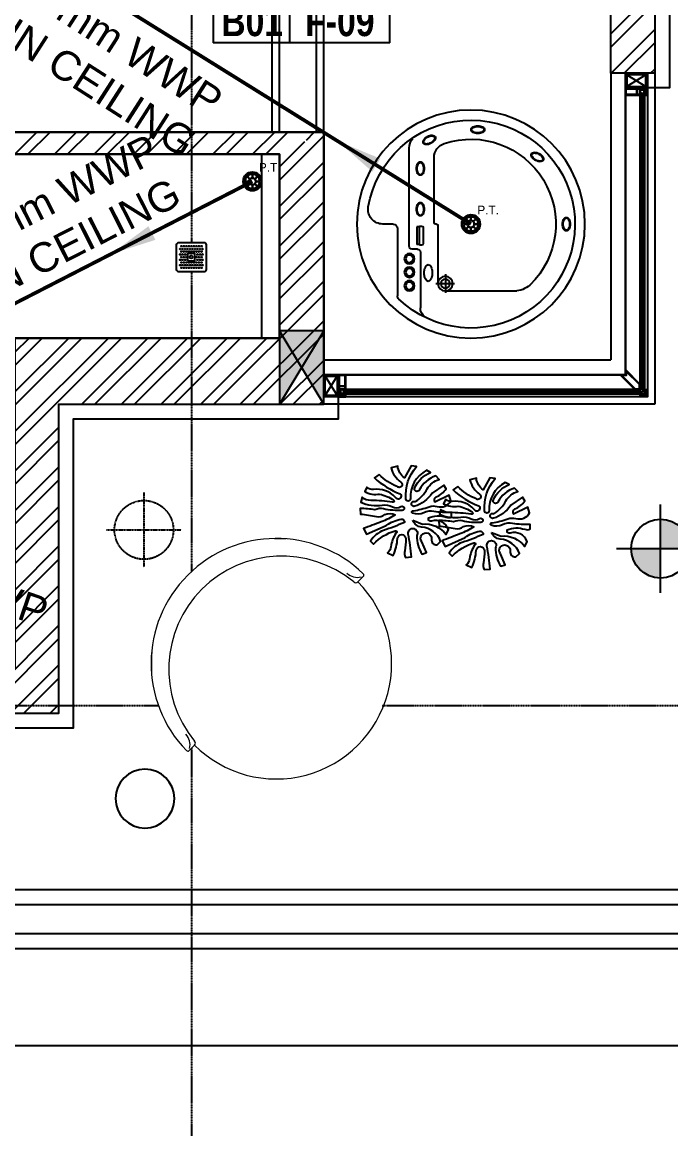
# Model space of a CAD drawing. Header units: millimetres. Extents: x -8500 to 104886, y -7800 to 56500.
# Drawn here: x 60000 to 64409, y 1724 to 9248 of the extents above; entities that cross this region are included whole.
import ezdxf
from ezdxf.enums import TextEntityAlignment as Align

# ---------------------------------------------------------------- set-up
doc = ezdxf.new("R2010")
doc.units = ezdxf.units.MM
doc.header["$LTSCALE"] = 10
doc.set_wipeout_variables(frame=1)
for name, pattern in [('1803 B01 Axis$0$CENTER2', [1.125, 0.75, -0.125, 0.125, -0.125]), ('1803 B01 b03$0$DASHDOT', [25.4, 12.7, -6.35, 0, -6.35]), ('1803 B01 b03$0$HIDDEN', [0.375, 0.25, -0.125]), ('CENTER', [2, 1.25, -0.25, 0.25, -0.25]), ('Ground Floor Plan$0$HIDDEN', [0.375, 0.25, -0.125]), ('HIDDEN', [0.375, 0.25, -0.125])]:
    doc.linetypes.add(name, pattern=pattern)
for name, color, linetype in [('1803 B01 Axis$0$AXIS-MEP', 8, '1803 B01 Axis$0$CENTER2'), ('1803 B01 b03$0$COLS-AR', 4, 'Continuous'), ('1803 B01 b03$0$COLS-HATCH-AR', 251, 'Continuous'), ('1803 B01 b03$0$DIM-IN-AR', 251, 'Continuous'), ('1803 B01 b03$0$ELEV1-AR', 6, 'Continuous'), ('1803 B01 b03$0$ELEV3-AR', 11, 'Continuous'), ('1803 B01 b03$0$FIX-AR', 45, 'Continuous'), ('1803 B01 b03$0$HATCH-AR', 251, 'Continuous'), ('1803 B01 b03$0$HIDDEN-AR', 43, '1803 B01 b03$0$HIDDEN'), ('1803 B01 b03$0$STAIR-AR', 11, 'Continuous'), ('1803 B01 b03$0$STAIR-HID-AR', 8, '1803 B01 b03$0$HIDDEN'), ('1803 B01 b03$0$TAG-LVL-AR', 181, 'Continuous'), ('1803 B01 b03$0$TAG-ROOM-AR', 181, 'Continuous'), ('1803 B01 b03$0$WALL-AR', 7, 'Continuous'), ('1803 B01 b03$0$WIN-AR', 140, 'Continuous'), ('A-LIGHT', 2, 'Continuous'), ('CEILING', 7, 'Continuous'), ('DIM-IN-AR', 251, 'Continuous'), ('ID-FUR', 1, 'Continuous'), ('ID-HATCH', 8, 'Continuous'), ('ID-SANITARY', 1, 'Continuous'), ('ID-WIPEOUT', 8, 'Continuous'), ('Pots', 8, 'Continuous'), ('WIPEOUT', 8, 'Continuous')]:
    doc.layers.add(name, color=color, linetype=linetype)
for name, color, linetype, lineweight in [('FUR', 9, 'Continuous', 9), ('OUTER', 10, 'Continuous', 25), ('SH - WWP', 82, 'CENTER', 13), ('WWP', 82, 'CENTER', 13)]:
    doc.layers.add(name, color=color, linetype=linetype, lineweight=lineweight)
doc.styles.add('1803 B01 b03$0$ARABIC1', font='sarb.shx')
doc.styles.add('1803 B01 b03$0$BOLD-SOFT', font='swisscb.ttf')
doc.styles.add('ARIAL', font='Arial.ttf')
doc.dimstyles.new('1-100-OUT', dxfattribs={"dimscale": 1.25, "dimtxt": 180, "dimasz": 1, "dimexe": 0, "dimexo": 0, "dimgap": 60, "dimtad": 1, "dimdec": 0, "dimblk": 'DIM-END', "dimcen": 2.5, "dimclrd": 256, "dimclre": 3, "dimclrt": 3, "dimadec": 0, "dimazin": 0, "dimtfac": 1, "dimtdec": 0, "dimtix": 1, "dimtmove": 2, "dimatfit": 0, "dimldrblk": 'LEADER-ARROW', "dimlwe": -1, "dimarcsym": 0})

# ---------------------------------------------------------------- blocks, each defined once
blk = doc.blocks.new('1803 B01 b03$0$1st cols')
at = {"layer": '1803 B01 b03$0$COLS-HATCH-AR'}
h = blk.add_hatch(color=256, dxfattribs=at)
h.dxf.hatch_style = 1
edge = h.paths.add_edge_path()
edge.add_line((62050, 7150), (61750, 6650))
edge.add_line((62050, 6650), (61750, 7150))
h = blk.add_hatch(color=256, dxfattribs=at)
h.dxf.hatch_style = 1
h.paths.add_polyline_path([(61750, 6650), (62050, 6650), (62050, 7150), (61750, 7150)])
at = {"layer": '1803 B01 b03$0$COLS-AR'}
blk.add_lwpolyline([(61750, 6650), (62050, 6650), (62050, 7150), (61750, 7150)], close=True, dxfattribs=at)
at = {"layer": '1803 B01 b03$0$COLS-HATCH-AR'}
for p, q in [((62050, 6650), (61750, 7150)), ((62050, 7150), (61750, 6650))]:
    blk.add_line(p, q, dxfattribs=at)
blk = doc.blocks.new('1803 B01 Axis$0$1803 B01 AXIS')
for p, q in [((61150, 55300), (61150, -5800)), ((85100, 4600), (-7300, 4600))]:
    blk.add_line(p, q)
blk = doc.blocks.new('1803 B01 Axis')
at = {"layer": '1803 B01 Axis$0$AXIS-MEP'}
blk.add_blockref('1803 B01 Axis$0$1803 B01 AXIS', (0, 0), dxfattribs=at)
blk = doc.blocks.new('1803 B01 b03$0$ROOM NO-TAG-100')
for p, q in [((-0.8, 0), (-0.8, 3)), ((6, 0), (-6, 0))]:
    blk.add_line(p, q)
blk.add_lwpolyline([(6, 0), (6, 3), (-6, 3), (-6, 0)])
at = {"color": 3, "style": '1803 B01 b03$0$ARABIC1'}
for p in [(0, 20.479), (0, 17.71), (0, 14.912)]:
    blk.add_attdef('---', text='', height=2, dxfattribs=at).set_placement(p, align=Align.CENTER)
at = {"style": '1803 B01 b03$0$BOLD-SOFT'}
for p in [(0, 10.525), (0, 7.134), (0, 3.857)]:
    blk.add_attdef('///', text='', height=2.5, dxfattribs=at).set_placement(p, align=Align.CENTER)
at = {"color": 9, "style": '1803 B01 b03$0$BOLD-SOFT'}
for tag, p in [('B00', (-3.358, 0.458)), ('X00', (2.603, 0.458))]:
    blk.add_attdef(tag, text='', height=2, dxfattribs=at).set_placement(p, align=Align.CENTER)
blk = doc.blocks.new('1803 B01 b03$0$A$C45A13FE4')
at = {"color": 0}
for p, q in [((0, 528.672), (0, 598.668)), ((29.999, 498.674), (488.481, 498.674)), ((150.488, 419.973), (-515.766, 419.973)), ((170.487, 363.653), (170.487, 399.975)), ((13.232, 349.031), (13.232, 334.782)), ((143.232, 349.031), (13.232, 349.031)), ((18.468, 349.031), (18.468, 367.366)), ((18.468, 367.366), (137.997, 367.366)), ((23.232, 324.782), (133.233, 324.782)), ((137.997, 349.031), (137.997, 367.366)), ((143.232, 334.782), (143.232, 349.031)), ((190.486, 343.654), (568.826, 343.654)), ((-9.999, 249.984), (-452.772, 249.984)), ((0, 233.661), (0, 239.985)), ((10, 223.662), (400.702, 223.662))]:
    blk.add_line(p, q, dxfattribs=at)
at = {"color": 0, "linetype": '1803 B01 b03$0$DASHDOT'}
for p, q in [((405, 238.653), (405, 108.653)), ((340, 173.653), (470, 173.653))]:
    blk.add_line(p, q, dxfattribs=at)
at = {"color": 0}
blk.add_lwpolyline([(454.277, 164.718), (454.277, -312.212)], dxfattribs=at)
for centre, radius in [((0, 0), 775), ((235.443, 417.908), 35), ((327.261, 417.908), 35), ((419.079, 417.908), 35), ((235.443, 417.908), 25), ((327.261, 417.908), 25), ((419.079, 417.908), 25), ((405, 173.653), 50), ((405, 173.653), 30)]:
    blk.add_circle(centre, radius, dxfattribs=at)
for centre, radius, start, end in [((0, 0), 706.955, 99.482401, 43.81468), ((-99.993, 598.668), 99.994, 0, 99.482401), ((29.999, 528.672), 29.998, 180, 270), ((488.481, 468.676), 29.998, 43.81468, 90), ((-515.766, 319.98), 99.994, 90, 131.31478), ((150.488, 399.975), 19.999, 0, 90), ((-526.192, 258.108), 78.839, 137.59898, 151.071173), ((-531.069, 260.804), 69.02, 136.710545, 151.071173), ((-545.84, 276.05), 52.231, 121.027701, 137.59898), ((-546.844, 275.664), 47.348, 119.3511, 136.710545), ((-555.551, 292.194), 33.391, 96.680786, 121.027701), ((-554.48, 289.242), 31.771, 94.898938, 119.3511), ((-557.589, 309.586), 15.881, 61.071173, 96.680786), ((-555.755, 304.125), 16.833, 61.071173, 94.898938), ((-557.538, 309.678), 12.29, 22.829298, 61.071173), ((-557.589, 309.586), 15.881, 25.46156, 61.071173), ((-555.755, 304.125), 16.833, 37.031365, 61.071173), ((-574.252, 302.642), 30.425, 358.796721, 22.829298), ((-594.636, 303.07), 50.814, 343.352979, 358.796721), ((-573.399, 302.058), 33.391, 1.114645, 25.46156), ((-592.235, 301.692), 52.231, 344.543366, 1.114645), ((-406.986, 343.769), 15.881, 144.390387, 180), ((-406.986, 343.769), 15.881, 180, 215.609613), ((-403.093, 339.522), 16.833, 146.172235, 180), ((-403.093, 339.522), 16.833, 180, 204.039808), ((-392.75, 333.573), 33.391, 120.043472, 144.390387), ((-392.75, 353.965), 33.391, 215.609613, 239.956528), ((-407.092, 343.769), 12.29, 180, 218.241875), ((-390.684, 331.206), 31.771, 121.720073, 146.172235), ((-392.849, 354.994), 30.425, 218.241875, 242.274452), ((-383.318, 317.264), 52.231, 103.472193, 120.043472), ((-383.318, 370.273), 52.231, 239.956528, 256.527807), ((-382.494, 317.956), 47.348, 104.360628, 121.720073), ((-383.363, 373.042), 50.814, 242.274452, 257.718194), ((-377.119, 291.389), 78.839, 90, 103.472193), ((-377.119, 396.148), 78.839, 256.527807, 270), ((-377.119, 296.961), 69.02, 90, 104.360628), ((-377.119, 401.723), 80.167, 257.718194, 270), ((-377.119, 291.389), 78.839, 76.527807, 90), ((-377.119, 296.961), 69.02, 75.639372, 90), ((-377.119, 401.723), 80.167, 270, 282.281806), ((-377.119, 396.148), 78.839, 270, 283.472193), ((-370.875, 373.042), 50.814, 282.281806, 297.725548), ((-371.744, 317.956), 47.348, 58.279927, 75.639372), ((-370.92, 317.264), 52.231, 59.956528, 76.527807), ((-370.92, 370.273), 52.231, 283.472193, 300.043472), ((-361.389, 354.994), 30.425, 297.725548, 321.758125), ((-363.554, 331.206), 31.771, 33.827765, 58.279927), ((-361.488, 333.573), 33.391, 35.609613, 59.956528), ((-361.488, 353.965), 33.391, 300.043472, 324.390387), ((-347.146, 343.769), 12.29, 321.758125, 0), ((-351.145, 339.522), 16.833, 0, 33.827765), ((-351.145, 339.522), 16.833, 335.960192, 0), ((-347.252, 343.769), 15.881, 0, 35.609613), ((-347.252, 343.769), 15.881, 324.390387, 0), ((-130.572, 343.769), 15.881, 144.390387, 180), ((-130.572, 343.769), 15.881, 180, 215.609613), ((-126.679, 339.522), 16.833, 146.172235, 180), ((-126.679, 339.522), 16.833, 180, 204.039808), ((-116.336, 333.573), 33.391, 120.043472, 144.390387), ((-116.336, 353.965), 33.391, 215.609613, 239.956528), ((-130.677, 343.769), 12.29, 180, 218.241875), ((-114.27, 331.206), 31.771, 121.720073, 146.172235), ((-116.434, 354.994), 30.425, 218.241875, 242.274452), ((-106.903, 317.264), 52.231, 103.472193, 120.043472), ((-106.903, 370.273), 52.231, 239.956528, 256.527807), ((-106.08, 317.956), 47.348, 104.360628, 121.720073), ((-106.949, 373.042), 50.814, 242.274452, 257.718194), ((-100.705, 291.389), 78.839, 90, 103.472193), ((-100.705, 396.148), 78.839, 256.527807, 270), ((-100.705, 296.961), 69.02, 90, 104.360628), ((-100.705, 401.723), 80.167, 257.718194, 270), ((-100.705, 291.389), 78.839, 76.527807, 90), ((-100.705, 296.961), 69.02, 75.639372, 90), ((-100.705, 401.723), 80.167, 270, 282.281806), ((-100.705, 396.148), 78.839, 270, 283.472193), ((-94.461, 373.042), 50.814, 282.281806, 297.725548), ((-95.329, 317.956), 47.348, 58.279927, 75.639372), ((-94.506, 317.264), 52.231, 59.956528, 76.527807), ((-94.506, 370.273), 52.231, 283.472193, 300.043472), ((-84.975, 354.994), 30.425, 297.725548, 321.758125), ((-87.14, 331.206), 31.771, 33.827765, 58.279927), ((-85.074, 333.573), 33.391, 35.609613, 59.956528), ((-85.074, 353.965), 33.391, 300.043472, 324.390387), ((-70.732, 343.769), 12.29, 321.758125, 0), ((-74.731, 339.522), 16.833, 0, 33.827765), ((-74.731, 339.522), 16.833, 335.960192, 0), ((-70.837, 343.769), 15.881, 0, 35.609613), ((-70.837, 343.769), 15.881, 324.390387, 0), ((23.232, 334.782), 9.999, 180, 270), ((133.233, 334.782), 9.999, 270, 0), ((190.486, 363.653), 19.999, 180, 270), ((309.822, 272.492), 40.934, 115.632892, 139.197327), ((323.436, 244.12), 72.404, 101.24107, 115.632892), ((332.409, 198.97), 118.437, 90, 101.24107), ((332.409, 198.97), 118.437, 78.75893, 90), ((341.383, 244.12), 72.404, 64.367108, 78.75893), ((354.996, 272.492), 40.934, 40.802673, 64.367108), ((568.826, 263.659), 79.995, 36.897394, 90), ((-551.837, 265.199), 52.231, 164.543366, 181.114645), ((-570.674, 264.833), 33.391, 181.114645, 205.46156), ((-526.192, 258.108), 78.839, 151.071173, 164.543366), ((-586.484, 257.305), 15.881, 205.46156, 241.071173), ((-552.045, 266.255), 47.348, 165.431802, 182.791246), ((-567.603, 265.496), 31.771, 182.791246, 207.243408), ((-531.069, 260.804), 69.02, 151.071173, 165.431802), ((-580.884, 258.658), 16.833, 207.243408, 241.071173), ((-586.484, 257.305), 15.881, 241.071173, 276.680786), ((-586.535, 257.213), 12.29, 241.071173, 279.313049), ((-580.884, 258.658), 16.833, 241.071173, 265.110981), ((-588.521, 274.697), 33.391, 276.680786, 301.027701), ((-589.469, 275.109), 30.425, 279.313049, 303.345625), ((-600.677, 292.141), 50.814, 303.345625, 318.789367), ((-598.232, 290.841), 52.231, 301.027701, 317.59898), ((-622.759, 311.479), 80.167, 318.789367, 331.071173), ((-617.88, 308.783), 78.839, 317.59898, 331.071173), ((-622.759, 311.479), 80.167, 331.071173, 343.352979), ((-617.88, 308.783), 78.839, 331.071173, 344.543366), ((-452.772, 149.991), 99.994, 90, 161.671456), ((-9.999, 239.985), 9.999, 0, 90), ((10, 233.661), 9.999, 180, 270), ((289.468, 290.063), 14.045, 139.197327, 180), ((289.468, 290.063), 14.045, 180, 220.802673), ((309.822, 307.634), 40.934, 220.802673, 244.367108), ((323.436, 336.006), 72.404, 244.367108, 258.75893), ((332.409, 381.156), 118.437, 258.75893, 270), ((332.409, 381.156), 118.437, 270, 281.24107), ((341.383, 336.006), 72.404, 281.24107, 295.632892), ((354.996, 307.634), 40.934, 295.632892, 319.197327), ((375.35, 290.063), 14.045, 0, 40.802673), ((375.35, 290.063), 14.045, 319.197327, 0), ((0, 0), 576.963, 161.671456, 315.764758), ((-589.362, -46.903), 78.839, 166.527807, 180), ((-589.362, -46.903), 78.839, 180, 193.472193), ((-615.237, -40.704), 52.231, 149.956528, 166.527807), ((-615.237, -53.101), 52.231, 193.472193, 210.043472), ((-594.934, -46.903), 69.02, 165.639372, 180), ((-594.934, -46.903), 69.02, 180, 194.360628), ((-615.929, -41.527), 47.348, 148.279927, 165.639372), ((-615.929, -52.278), 47.348, 194.360628, 211.720073), ((-631.546, -31.271), 33.391, 125.609613, 149.956528), ((-629.179, -33.337), 31.771, 123.827765, 148.279927), ((-641.741, -17.035), 15.881, 90, 125.609613), ((-637.495, -20.929), 16.833, 90, 123.827765), ((-641.741, -17.035), 15.881, 54.390387, 90), ((-641.741, -16.93), 12.29, 51.758125, 90), ((-637.495, -20.929), 16.833, 65.960192, 90), ((-652.967, -31.173), 30.425, 27.725548, 51.758125), ((-651.937, -31.271), 33.391, 30.043472, 54.390387), ((-671.014, -40.659), 50.814, 12.281806, 27.725548), ((-671.014, -53.147), 50.814, 332.274452, 347.718194), ((-668.246, -40.704), 52.231, 13.472193, 30.043472), ((-668.246, -53.101), 52.231, 329.956528, 346.527807), ((-699.695, -46.903), 80.167, 0, 12.281806), ((-699.695, -46.903), 80.167, 347.718194, 0), ((-694.121, -46.903), 78.839, 0, 13.472193), ((-694.121, -46.903), 78.839, 346.527807, 0), ((-631.546, -62.534), 33.391, 210.043472, 234.390387), ((-629.179, -60.468), 31.771, 211.720073, 236.172235), ((-641.741, -76.77), 15.881, 234.390387, 270), ((-637.495, -72.877), 16.833, 236.172235, 270), ((-641.741, -76.875), 12.29, 270, 308.241875), ((-641.741, -76.77), 15.881, 270, 305.609613), ((-637.495, -72.877), 16.833, 270, 294.039808), ((-652.967, -62.632), 30.425, 308.241875, 332.274452), ((-651.937, -62.534), 33.391, 305.609613, 329.956528), ((298.965, -296.264), 156.129, 313.393696, 354.137302), ((-435.681, -433.505), 52.231, 178.885355, 195.456634), ((-454.517, -433.138), 33.391, 154.53844, 178.885355), ((-410.036, -426.414), 78.839, 195.456634, 208.928827), ((-470.327, -425.61), 15.881, 118.928827, 154.53844), ((-435.888, -434.56), 47.348, 177.208754, 194.568198), ((-451.447, -433.802), 31.771, 152.756592, 177.208754), ((-414.913, -429.109), 69.02, 194.568198, 208.928827), ((-464.727, -426.964), 16.833, 118.928827, 152.756592), ((-470.327, -425.61), 15.881, 83.319214, 118.928827), ((-470.378, -425.518), 12.29, 80.686951, 118.928827), ((-464.727, -426.964), 16.833, 94.889019, 118.928827), ((-472.365, -443.002), 33.391, 58.972299, 83.319214), ((-473.313, -443.414), 30.425, 56.654375, 80.686951), ((-484.52, -460.446), 50.814, 41.210633, 56.654375), ((-482.076, -459.146), 52.231, 42.40102, 58.972299), ((-506.602, -479.785), 80.167, 28.928827, 41.210633), ((-501.724, -477.088), 78.839, 28.928827, 42.40102), ((-506.602, -479.785), 80.167, 16.647021, 28.928827), ((-501.724, -477.088), 78.839, 15.456634, 28.928827), ((-410.036, -426.414), 78.839, 208.928827, 222.40102), ((-414.913, -429.109), 69.02, 208.928827, 223.289455), ((-429.684, -444.355), 52.231, 222.40102, 238.972299), ((-430.688, -443.969), 47.348, 223.289455, 240.6489), ((-439.395, -460.5), 33.391, 238.972299, 263.319214), ((-438.323, -457.547), 31.771, 240.6489, 265.101062), ((-441.432, -477.892), 15.881, 263.319214, 298.928827), ((-439.599, -472.43), 16.833, 265.101062, 298.928827), ((-441.381, -477.984), 12.29, 298.928827, 337.170702), ((-441.432, -477.892), 15.881, 298.928827, 334.53844), ((-439.599, -472.43), 16.833, 298.928827, 322.968635), ((-458.096, -470.948), 30.425, 337.170702, 1.203279), ((-478.48, -471.376), 50.814, 1.203279, 16.647021), ((-457.242, -470.364), 33.391, 334.53844, 358.885355), ((-476.079, -469.997), 52.231, 358.885355, 15.456634), ((-29.314, -648.667), 15.881, 144.390387, 180), ((-29.314, -648.667), 15.881, 180, 215.609613), ((-25.421, -652.914), 16.833, 146.172235, 180), ((-25.421, -652.914), 16.833, 180, 204.039808), ((-15.078, -658.863), 33.391, 120.043472, 144.390387), ((-15.078, -638.472), 33.391, 215.609613, 239.956528), ((-29.419, -648.667), 12.29, 180, 218.241875), ((-13.012, -661.23), 31.771, 121.720073, 146.172235), ((-15.176, -637.442), 30.425, 218.241875, 242.274452), ((-5.645, -675.172), 52.231, 103.472193, 120.043472), ((-5.645, -622.163), 52.231, 239.956528, 256.527807), ((-4.822, -674.48), 47.348, 104.360628, 121.720073), ((-5.691, -619.395), 50.814, 242.274452, 257.718194), ((0.553, -701.047), 78.839, 90, 103.472193), ((0.553, -596.288), 78.839, 256.527807, 270), ((0.553, -695.475), 69.02, 90, 104.360628), ((0.553, -590.713), 80.167, 257.718194, 270), ((0.553, -701.047), 78.839, 76.527807, 90), ((0.553, -695.475), 69.02, 75.639372, 90), ((0.553, -590.713), 80.167, 270, 282.281806), ((0.553, -596.288), 78.839, 270, 283.472193), ((6.797, -619.395), 50.814, 282.281806, 297.725548), ((5.929, -674.48), 47.348, 58.279927, 75.639372), ((6.752, -675.172), 52.231, 59.956528, 76.527807), ((6.752, -622.163), 52.231, 283.472193, 300.043472), ((16.283, -637.442), 30.425, 297.725548, 321.758125), ((14.119, -661.23), 31.771, 33.827765, 58.279927), ((16.185, -658.863), 33.391, 35.609613, 59.956528), ((16.185, -638.472), 33.391, 300.043472, 324.390387), ((30.526, -648.667), 12.29, 321.758125, 0), ((26.527, -652.914), 16.833, 0, 33.827765), ((26.527, -652.914), 16.833, 335.960192, 0), ((30.421, -648.667), 15.881, 0, 35.609613), ((30.421, -648.667), 15.881, 324.390387, 0)]:
    blk.add_arc(centre, radius, start, end, dxfattribs=at)
blk = doc.blocks.new('1803 B01 b03$0$LVL-TAG-100')
h = blk.add_hatch(color=256)
h.paths.add_polyline_path([(500, 0, 0.414214), (300, 200), (300, 0)])
h.paths.add_polyline_path([(300, 0), (100, 0, 0.414214), (300, -200)])
for p, q in [((300, -300), (300, 300)), ((0, 0), (600, 0)), ((600, 0), (2136, 0))]:
    blk.add_line(p, q)
blk.add_circle((300, 0), 200)
at = {"color": 2, "style": '1803 B01 b03$0$BOLD-SOFT'}
for tag, p in [('ELEVATION', (600, 78.5)), ('LEVEL', (600, -304.9))]:
    blk.add_attdef(tag, p, '', height=250, dxfattribs=at)
blk = doc.blocks.new('*U46')
for p, q in [((10, -90), (140, -10)), ((140, -90), (10, -10))]:
    blk.add_line(p, q)
at = {"elevation": 0}
for points in [[(150, 0), (0, 0), (0, -100), (150, -100)], [(140, -10), (10, -10), (10, -90), (140, -90)]]:
    blk.add_lwpolyline(points, close=True, dxfattribs=at)
blk = doc.blocks.new('*U41')
for points in [[(25, -150), (10, -150), (10, -100), (-25, -100), (-25, 0), (25, 0), (25, -150), (25, -150), (25, -150)], [(-10, -120), (-25, -120), (-25, -110), (-10, -110)]]:
    blk.add_lwpolyline(points, close=True)
for points in [[(-20, -75), (-20, -5), (20, -5), (20, -75), (-20, -75)], [(20, -95), (20, -95), (20, -145), (15, -145), (15, -95), (-20, -95), (-20, -80), (20, -80), (20, -95)]]:
    blk.add_lwpolyline(points)
at = {"layer": '1803 B01 b03$0$HATCH-AR'}
blk.add_arc((0, -137.5), 12.5, 36.8699, 143.1301, dxfattribs=at)
blk = doc.blocks.new('*U43')
for p, q in [((2020, 8), (5, 8)), ((2020, 6), (5, 6)), ((2020, 4), (5, 4)), ((2020, 2), (5, 2))]:
    blk.add_line(p, q)
for points in [[(0, 10), (5, 10), (5, 0), (0, 0)], [(5, 0), (2020, 0), (2020, 10), (5, 10)], [(2025, 10), (2020, 10), (2020, 0), (2025, 0)]]:
    blk.add_lwpolyline(points, close=True)
blk = doc.blocks.new('*U44')
for p, q in [((2010, 8), (5, 8)), ((2010, 6), (5, 6)), ((2010, 4), (5, 4)), ((2010, 2), (5, 2))]:
    blk.add_line(p, q)
for points in [[(0, 10), (5, 10), (5, 0), (0, 0)], [(5, 0), (2010, 0), (2010, 10), (5, 10)], [(2015, 10), (2010, 10), (2010, 0), (2015, 0)]]:
    blk.add_lwpolyline(points, close=True)
blk = doc.blocks.new('1803 B01 b03$0$MULLION  OUT CORNER (HIDDEN FRAME)1')
for points in [[(100, -64.6), (100, -100), (64.6, -100), (-35.4, 0), (0, 0), (0, 35.4)], [(95, -66.7), (95, -95), (66.7, -95), (-23.3, -5), (5, -5), (5, 23.3)], [(100, -120), (90, -120), (90, -110), (100, -110)], [(120, -100), (120, -90), (110, -90), (110, -100)]]:
    blk.add_lwpolyline(points, close=True)
at = {"layer": '1803 B01 b03$0$DIM-IN-AR'}
blk.add_arc((127.5, -127.5), 17.7, 81.8699, 188.1301, dxfattribs=at)
blk = doc.blocks.new('1803 B01 b03$0$CW05')
for points in [[(2100, 2200), (2100, 0), (-100, 0)], [(1950, 2200), (1950, 150), (-100, 150)], [(2100, 20), (2100, 0), (2050, 0), (2050, 20), (2080, 20), (2080, 50), (2100, 50), (2100, 0), (2080, 0)], [(2095, 15), (2095, 5), (2055, 5), (2055, 15), (2085, 15), (2085, 45), (2095, 45), (2095, 5), (2085, 5)]]:
    blk.add_lwpolyline(points)
at = {"elevation": 0}
for points in [[(2080, 2085), (2100, 2085), (2100, 2050), (2080, 2050)], [(2085, 2080), (2095, 2080), (2095, 2055), (2085, 2055)], [(15, 20), (15, 0), (50, 0), (50, 20)], [(20, 15), (20, 5), (45, 5), (45, 15)]]:
    blk.add_lwpolyline(points, close=True, dxfattribs=at)
at = {"rotation": 90}
blk.add_blockref('*U41', (1950, 2075), dxfattribs=at)
at = {"xscale": -1, "rotation": 90}
for name, p in [('*U44', (2060, 2065)), ('*U43', (2080, 2065)), ('1803 B01 b03$0$MULLION  OUT CORNER (HIDDEN FRAME)1', (1950, 150))]:
    blk.add_blockref(name, p, dxfattribs=at)
at = {"xscale": -1}
blk.add_blockref('*U41', (25, 150), dxfattribs=at)
for name, p in [('*U44', (35, 40)), ('*U43', (35, 20))]:
    blk.add_blockref(name, p)
at = {"layer": '1803 B01 b03$0$ELEV1-AR', "rotation": 180}
blk.add_blockref('*U46', (2100, 2100), dxfattribs=at)
at = {"layer": '1803 B01 b03$0$ELEV1-AR', "xscale": -1, "rotation": 270}
blk.add_blockref('*U46', (0, 0), dxfattribs=at)
blk = doc.blocks.new('A$C0FEC1445')
at = {"color": 1}
blk.add_wipeout([(65.3, 784.7), (69, 708.1), (90.9, 585.8), (130.6, 471.2), (197.9, 348.3), (288.5, 236.5), (458.3, 104.7), (604.6, 39.4), (776.9, 3.4), (850, 0), (1037.8, 22.8), (1268.9, 121.2), (1436.7, 263.6), (1526.1, 386.4), (1589.5, 522.3), (1624, 655.4), (1634.7, 784.7), (1686.9, 784.7), (1694, 786.8), (1699, 792.7), (1700, 797.8), (1697.1, 856.4), (1685.5, 941.4), (1652.2, 1066.1), (1589.9, 1203.3), (1484.9, 1350), (1347.7, 1473.9), (1242.9, 1538.6), (1080.6, 1602.9), (918, 1632.1), (850, 1634.8), (760.7, 1630.1), (582, 1591.5), (489.2, 1554.5), (338.9, 1464), (201.4, 1334.2), (149.7, 1266.7), (89.3, 1164.2), (47.6, 1065.4), (30.5, 1010.8), (10.7, 919.8), (2.9, 856.4), (0.7, 820.7), (0, 797.8), (1.2, 792.2), (3.8, 788.6), (9.4, 785.2), (13.1, 784.7)], dxfattribs=at).dxf.layer = 'WIPEOUT'
at = {"linetype": 'Continuous', "lineweight": 0, "ltscale": 500}
for p, q in [((13.1, 784.7), (65.5, 784.7)), ((1634.5, 784.7), (1686.9, 784.7))]:
    blk.add_line(p, q, dxfattribs=at)
for centre, radius, start, end in [((850, 784.7), 850.1, 0.89528, 179.10472), ((850, 731.5), 767.9, 5.43172, 174.56828), ((13.1, 797.8), 13.1, 179.10472, 270), ((850, 784.7), 784.7, 180, 0), ((65.5, 804.7), 20, 270, 358.53954), ((1634.5, 804.7), 20, 181.46046, 270), ((1686.9, 797.8), 13.1, 270, 0.89528)]:
    blk.add_arc(centre, radius, start, end, dxfattribs=at)
at = {"color": 8, "linetype": 'Continuous', "lineweight": 0, "ltscale": 500}
for centre, start, end in [((-26.3, 880.1), 300.89403, 359.55595), ((1726.3, 880.1), 180.44405, 239.10597)]:
    blk.add_arc(centre, 101.7, start, end, dxfattribs=at)
blk = doc.blocks.new('A$C2936190B')
blk.add_wipeout([(0, 199.9), (29.2, 197.8), (43.6, 195.1), (61.2, 190.4), (77.8, 184.2), (96.2, 175.3), (110.4, 166.7), (121.6, 158.8), (133.4, 149), (156.2, 124.8), (171.2, 103.3), (181.4, 84.2), (190.3, 61.4), (197, 34.5), (199.5, 13.9), (200, -2.2), (199, -20.1), (197.5, -31.6), (194.6, -46.1), (191.3, -58.5), (185.5, -74.7), (179.2, -88.8), (173.6, -99.3), (167.8, -108.9), (160.8, -119), (152.4, -129.6), (141.9, -140.9), (130, -152), (121, -159.3), (110, -167.1), (96.3, -175.3), (86.6, -180.3), (71.1, -187), (55.8, -192.1), (43.1, -195.3), (25.5, -198.4), (12.8, -199.6), (-6.4, -199.9), (-26, -198.4), (-45.9, -194.7), (-56.2, -192), (-67.6, -188.3), (-82.6, -182.2), (-96.7, -175.1), (-106.1, -169.6), (-116.7, -162.5), (-128.5, -153.3), (-138.9, -143.9), (-146.6, -136.1), (-156.8, -124.2), (-164.8, -113.4), (-171.2, -103.5), (-177.3, -92.7), (-184.5, -77.2), (-191.6, -57.6), (-195.2, -43.5), (-199.1, -19.3), (-200, -3.8), (-199.4, 15.2), (-198.1, 27.8), (-197.2, 33.1), (-195.1, 44), (-191.2, 58.5), (-186.8, 71.4), (-179.7, 87.8), (-173, 100.2), (-166, 111.6), (-158, 122.6), (-149.6, 132.7), (-138.9, 143.9), (-124.5, 156.5), (-112.2, 165.5), (-95.4, 175.7), (-83.1, 181.9), (-70.9, 187), (-60.2, 190.7), (-49.4, 193.7), (-37.7, 196.4), (-29.1, 197.8), (-21.1, 198.8), (-12.6, 199.6)]).dxf.layer = 'ID-WIPEOUT'
blk.add_circle((0, -0.1), 200)
blk = doc.blocks.new('A$C50A16F9F')
at = {"layer": 'A-LIGHT', "linetype": 'Ground Floor Plan$0$HIDDEN', "ltscale": 0.5}
for p, q in [((179.2, 433.2), (179.2, -74.8)), ((-74.8, 179.2), (433.2, 179.2))]:
    blk.add_line(p, q, dxfattribs=at)
blk.add_circle((179.2, 179.2), 200, dxfattribs=at)
blk = doc.blocks.new('d041')
for points in [[(31.9, -37.4), (73.9, -53.7, -0.265904), (176.3, -99.6), (186.9, -77.2, 0.389685), (112.7, -40.8, -0.623242), (99.8, -26.6, -0.189526), (176.3, -24.3, 0.215625), (199.8, -22.4), (199.8, -3.1, -0.058582), (123.3, 1.6, 0.157627), (79.8, -4.3, -0.202378), (30.3, -6.6, -0.970579), (33.8, 3.9, 0.04846), (102.1, 21.6, -0.159563), (137.4, 22.8, 0.350101), (197.5, 47.5), (189.2, 72.2), (126.9, 41.6, -0.360732), (133.9, 65.1, 0.169604), (176.3, 100.4), (166.9, 115.7), (115.1, 80.4, -0.179983), (39.7, 23.9, -1.515417), (42.1, 43.9, 0.122878), (93.9, 99.2, -0.197983), (145.7, 140.4), (131.6, 155.7, 0.200484), (59.7, 94.5, -0.970534), (39.7, 103.9, -0.194785), (108, 171), (90.4, 180.4, 0.284388), (20.9, 56.9, -0.983344), (0.9, 55.7, -0.201391), (48, 196.9), (24.4, 200.4), (-5, 147.5, -0.207025), (-34.4, 198.1), (-62.7, 191, 0.175334), (-20.3, 128.7, -1.097038), (-36.8, 109.8, -0.121326), (-114.5, 162.8, -2.240553)], [(-114.5, 162.8), (-135.7, 147.5, 0.094461), (-23.8, 78.1, -1.314105), (-45, 63.9, 0.23971), (-139.2, 96.9, -0.225502), (-168.6, 106.3), (-178.1, 87.5, 0.168761), (-113.3, 76.9, -0.10633), (-52.1, 49.8, -0.896883), (-56.8, 41.6, 0.036268), (-151, 48.7, -0.174875), (-189.8, 62.8), (-195.7, 41.6, 0.146767), (-101.5, 28.7, -0.15697), (-56.8, 21.6, 0.255407), (-20.3, 22.8, -1.316503), (-15.6, 5.1, -0.063657), (-95.7, 12.2, 0.155487), (-133.3, 8.7, 0.026084), (-198.1, 14.5), (-196.9, -10.2, -0.032102), (-126.3, -20.8, 0.224699), (-90.9, -12.5, -0.233548), (-45, -13.7, -0.04631), (-106.2, -44.3, -0.00448), (-183.9, -73.7), (-171, -98.4), (-83.9, -59.6, -0.11893), (-19.1, -32.5, -0.510582), (-5, -46.6, -0.022024), (-95.7, -81.9, 0.179253), (-152.2, -127.8), (-139.2, -140.8, -0.133402), (-45, -83.1, -1.067431), (-42.7, -93.7, 0.106048), (-63.9, -152.5, -0.192463), (-79.2, -179.6), (-54.4, -190.2, 0.106313), (-35.6, -117.2, -0.991375), (0.9, -118.4, -0.033592), (-3.8, -170.2, 0.13959), (-0.3, -199.6), (25.6, -197.2, 0.028756), (11.5, -97.2, -0.551481), (36.2, -73.7, -0.497337), (49.2, -104.3, 0.157199), (72.7, -185.5), (90.4, -178.4), (70.3, -131.3, -1.520687), (112.7, -119.6, 0.496922), (137.4, -144.3), (152.8, -130.2, 0.301357), (69.2, -66.6, -0.310049), (31.9, -37.4, 10.929185)]]:
    blk.add_lwpolyline(points, format="xyb")
blk = doc.blocks.new('A$C4CEA6FF1')
blk.add_wipeout([(-516.4, -100), (-683.6, -100), (-689.1, -99), (-693.3, -96.8), (-695.2, -95.2), (-697.1, -92.9), (-698.7, -90.1), (-699.7, -86.6), (-700, -84.7), (-700, 83.6), (-699.7, 86.8), (-699.4, 88), (-698.7, 89.9), (-697.6, 92.1), (-696.9, 93.2), (-695.7, 94.7), (-694.2, 96.2), (-692.7, 97.3), (-691.3, 98.1), (-689.2, 99), (-687.9, 99.4), (-685.3, 99.9), (-683.6, 100), (-516.4, 100), (-513.7, 99.8), (-511.2, 99.2), (-508.8, 98.2), (-506.7, 96.8), (-505, 95.4), (-504, 94.3), (-502.9, 92.9), (-501.8, 91.1), (-501.2, 89.7), (-500.7, 88.4), (-500.4, 87.3), (-500.2, 86.2), (-500.1, 85.2), (-500, 83.6), (-500, -83.6), (-500.1, -85.8), (-500.5, -87.6), (-501.1, -89.6), (-502.1, -91.7), (-503.1, -93.2), (-504.2, -94.5), (-505, -95.4), (-506.1, -96.4), (-507, -97), (-508.1, -97.7), (-509.2, -98.3), (-510.4, -98.9), (-512, -99.4), (-513.5, -99.7), (-515.4, -100)]).dxf.layer = 'ID-WIPEOUT'
blk.add_lwpolyline([(-516.4, -100), (-683.6, -100, -0.414214), (-700, -83.6), (-700, 83.6, -0.414214), (-683.6, 100), (-516.4, 100, -0.414214), (-500, 83.6), (-500, -83.6, -0.414214)], format="xyb", close=True)
blk.add_lwpolyline([(-625.5, -24.4), (-575.5, -24.4), (-575.5, 25.6), (-625.5, 25.6)], close=True)
for centre, radius in [((-668.1, 74.4), 3), ((-651.1, 74.4), 3), ((-634.1, 74.4), 3), ((-617.1, 74.4), 3), ((-600.1, 74.4), 3), ((-583.1, 74.4), 3), ((-566.1, 74.4), 3), ((-548.8, 74.4), 3), ((-531.8, 74.4), 3), ((-676.5, 55.6), 3), ((-676.5, 18.9), 3), ((-668.1, 37.6), 3), ((-668.1, 0.9), 3), ((-659.5, 55.6), 3), ((-659.5, 18.9), 3), ((-651.1, 37.6), 3), ((-651.1, 0.9), 3), ((-642.5, 55.6), 3), ((-642.5, 18.9), 3), ((-634.1, 37.6), 3), ((-634.1, 0.9), 3), ((-625.5, 55.6), 3), ((-617.1, 37.6), 3), ((-608.5, 55.6), 3), ((-600.5, 0.6), 10), ((-600.1, 37.6), 3), ((-591.5, 55.6), 3), ((-583.1, 37.6), 3), ((-574.5, 55.6), 3), ((-566.1, 37.6), 3), ((-566.1, 0.9), 3), ((-557.5, 55.6), 3), ((-557.5, 18.9), 3), ((-548.8, 37.6), 3), ((-548.8, 0.9), 3), ((-540.3, 55.6), 3), ((-540.3, 18.9), 3), ((-531.8, 37.6), 3), ((-531.8, 0.9), 3), ((-523.3, 55.6), 3), ((-523.3, 18.9), 3), ((-676.5, -17.8), 3), ((-676.5, -54.7), 3), ((-668.1, -36), 3), ((-668.1, -72.7), 3), ((-659.5, -17.8), 3), ((-659.5, -54.7), 3), ((-651.1, -36), 3), ((-651.1, -72.7), 3), ((-642.5, -17.8), 3), ((-642.5, -54.7), 3), ((-634.1, -36), 3), ((-634.1, -72.7), 3), ((-625.5, -54.7), 3), ((-617.1, -36), 3), ((-617.1, -72.7), 3), ((-608.5, -54.7), 3), ((-600.1, -36), 3), ((-600.1, -72.7), 3), ((-591.5, -54.7), 3), ((-583.1, -36), 3), ((-583.1, -72.7), 3), ((-574.5, -54.7), 3), ((-566.1, -36), 3), ((-566.1, -72.7), 3), ((-557.5, -17.8), 3), ((-557.5, -54.7), 3), ((-548.8, -36), 3), ((-548.8, -72.7), 3), ((-540.3, -17.8), 3), ((-540.3, -54.7), 3), ((-531.8, -36), 3), ((-531.8, -72.7), 3), ((-523.3, -17.8), 3), ((-523.3, -54.7), 3)]:
    blk.add_circle(centre, radius)
blk = doc.blocks.new('HHYRYRY')
at = {"layer": 'SH - WWP', "linetype": 'Continuous', "lineweight": 30, "ltscale": 15}
for p, q in [((-29410825.8, -22433296.9), (-29410844.8, -22433277.9)), ((-29410809.4, -22433290.1), (-29410809.4, -22433263.3)), ((-29410793.1, -22433296.9), (-29410774.1, -22433277.9)), ((-29410832.5, -22433313.2), (-29410859.4, -22433313.2)), ((-29410825.8, -22433329.5), (-29410844.8, -22433348.5)), ((-29410809.4, -22433336.3), (-29410809.4, -22433363.2)), ((-29410793.1, -22433329.5), (-29410774.1, -22433348.5)), ((-29410786.4, -22433313.2), (-29410759.5, -22433313.2))]:
    blk.add_line(p, q, dxfattribs=at)
for radius in [62.4, 50, 23.1]:
    blk.add_circle((-29410809.4, -22433313.2), radius, dxfattribs=at)
at = {"layer": 'SH - WWP', "linetype": 'Continuous', "lineweight": 30, "ltscale": 15, "insert": (-29410765.3, -22433188.1), "char_height": 59.94, "width": 240.711, "attachment_point": 1}
blk.add_mtext('P.T.', dxfattribs=at)
blk = doc.blocks.new('DIM-END')
at = {"layer": 'DIM-IN-AR', "color": 1}
for p, q in [((0, -90), (0, 90)), ((-90, 0), (90, 0))]:
    blk.add_line(p, q, dxfattribs=at)
at = {"layer": 'DIM-IN-AR', "color": 1, "const_width": 7.5}
blk.add_lwpolyline([(63.6, 63.6), (-63.6, -63.6)], dxfattribs=at)
blk = doc.blocks.new('LEADER-ARROW')
blk.add_solid([(-250, 41.7), (0, 0), (-250, -41.7)])

msp = doc.modelspace()

# ---------------------------------------------------------------- hatches: boundary and pattern name
at = {"layer": 'ID-HATCH'}
h = msp.add_hatch(dxfattribs=at)
h.set_pattern_fill('ANSI32', color=256, scale=20)
h.set_pattern_definition([(45, (11000, 350), (-134.70384, 134.70384), []), (45, (11089.8, 350), (-134.70384, 134.70384), [])])
h.paths.add_polyline_path([(64300, 10700), (64000, 10700), (64000, 8900), (64300, 8900)])
h.paths.add_polyline_path([(64300, 11500), (64350, 11500), (64350, 11800), (60050, 11800), (60050, 11500), (61738, 11500), (61738, 11600), (64000, 11600), (64000, 10700), (64300, 10700)])

# ---------------------------------------------------------------- linework, layer by layer
at = {"layer": '1803 B01 b03$0$ELEV1-AR'}
for points in [[(65150, 11550), (65150, 11400), (64400, 11400), (64400, 8800), (64250, 8800)], [(46850, 5200), (46850, 4450), (60350, 4450), (60350, 6550), (62150, 6550), (62150, 6700)]]:
    msp.add_lwpolyline(points, dxfattribs=at)
at = {"layer": '1803 B01 b03$0$ELEV3-AR'}
for p, q in [((71650, 3350), (59850, 3350)), ((59450, 2950), (72050, 2950))]:
    msp.add_line(p, q, dxfattribs=at)
at = {"layer": '1803 B01 b03$0$HIDDEN-AR'}
for points in [[(64300, 8900), (64300, 6650), (62050, 6650)], [(64000, 8900), (64000, 6950), (62050, 6950)]]:
    msp.add_lwpolyline(points, dxfattribs=at)
at = {"layer": '1803 B01 b03$0$STAIR-AR'}
for p, q in [((61700, 8500), (61700, 9800)), ((62000, 8500), (62000, 9800)), ((61750, 8500), (61700, 8500))]:
    msp.add_line(p, q, dxfattribs=at)
at = {"layer": '1803 B01 b03$0$STAIR-HID-AR'}
for p, q in [((61750, 8500), (61750, 9800)), ((62050, 8500), (62050, 9800))]:
    msp.add_line(p, q, dxfattribs=at)
msp.add_lwpolyline([(59750, 4450), (59750, 3250), (71750, 3250), (71750, 10900), (68550, 10900), (68550, 11100), (71950, 11100), (71950, 3050), (59550, 3050), (59550, 4450)], dxfattribs=at)
at = {"layer": '1803 B01 b03$0$WALL-AR'}
for points in [[(64300, 11500), (64300, 8900), (64000, 8900), (64000, 11600)], [(52850, 8500), (52550, 8500), (52550, 4850), (47850, 4850), (47850, 5450), (46950, 5450), (46950, 4550), (60250, 4550), (60250, 6650), (62050, 6650), (62050, 8500), (61750, 8500), (61750, 8500), (60250, 8500), (60250, 8500), (58350, 8500), (58350, 8600), (58150, 8600), (58150, 8500), (57100, 8500), (57100, 8350), (57350, 8350)], [(57350, 8350), (57350, 7450), (57500, 7450), (57500, 8350), (61750, 8350), (61750, 7100), (59950, 7100), (59950, 6950), (59950, 6950), (59950, 4850), (56000, 4850), (56000, 8350), (55850, 8350), (55850, 5550), (52850, 5550), (52850, 8350)]]:
    msp.add_lwpolyline(points, dxfattribs=at)
at = {"layer": 'ID-SANITARY'}
msp.add_line((61630, 7100), (61630, 8350), dxfattribs=at)
at = {"layer": 'SH - WWP', "linetype": 'CENTER', "ltscale": 25, "const_width": 25, "elevation": 0}
msp.add_lwpolyline([(57228.5, 11500.7), (63050, 7875)], dxfattribs=at)

# ---------------------------------------------------------------- block references
at = {"layer": '1803 B01 b03$0$FIX-AR', "xscale": -1, "rotation": 90}
msp.add_blockref('1803 B01 b03$0$A$C45A13FE4', (63050, 7875), dxfattribs=at)
at = {"layer": '1803 B01 b03$0$TAG-LVL-AR'}
msp.add_blockref('1803 B01 b03$0$LVL-TAG-100', (64038.6, 5668.8), dxfattribs=at).add_auto_attribs({'ELEVATION': 'EL.  +4.55', 'LEVEL': '1ST. F.F.L'})
at = {"layer": '1803 B01 b03$0$TAG-ROOM-AR'}
ref = msp.add_blockref('1803 B01 b03$0$ROOM NO-TAG-100', (61899.2, 9106.8), dxfattribs=dict(at, xscale=100, yscale=100, zscale=100))
ref.add_attrib('X00', 'F-09', dxfattribs={"layer": '0', "color": 9, "height": 200, "style": '1803 B01 b03$0$BOLD-SOFT'}).set_placement((62159.5, 9152.6), align=Align.CENTER)
ref.add_attrib('B00', 'B01', dxfattribs={"layer": '0', "color": 9, "height": 200, "style": '1803 B01 b03$0$BOLD-SOFT'}).set_placement((61563.4, 9152.6), align=Align.CENTER)
ref.add_attrib('///', 'BATHROOM', dxfattribs={"layer": '0', "height": 250, "style": '1803 B01 b03$0$BOLD-SOFT'}).set_placement((61899.2, 9492.5), align=Align.CENTER)
ref.add_attrib('///', 'HER', dxfattribs={"layer": '0', "height": 250, "style": '1803 B01 b03$0$BOLD-SOFT'}).set_placement((61899.2, 9820.2), align=Align.CENTER)
at = {"layer": '1803 B01 b03$0$WIN-AR'}
msp.add_blockref('1803 B01 b03$0$CW05', (62150, 6700), dxfattribs=at)
at = {"layer": 'FUR', "color": 18, "lineweight": 20, "ltscale": 0.6, "true_color": 0x000000}
for p in [(29472374.4, 22441478.2), (29473859.4, 22441188.2)]:
    msp.add_blockref('HHYRYRY', p, dxfattribs=at)
at = {"layer": 'ID-FUR', "color": 8, "linetype": 'HIDDEN', "ltscale": 0.5}
msp.add_blockref('1803 B01 Axis', (0, 0), dxfattribs=at)

# ---------------------------------------------------------------- texts
at = {"layer": 'WWP', "lineweight": 15, "ltscale": 20, "extrusion": (-0.009367, -0.014606, 0.999849), "insert": (61383.4, 8768.9, 6.3), "char_height": 200, "width": 3364.52, "attachment_point": 3, "text_direction": (0.841784, -0.539815, 0), "style": 'ARIAL'}
msp.add_mtext('Ø110mm WWP\\PRUNNING IN CEILING ', dxfattribs=at)
at = {"layer": 'WWP', "lineweight": 15, "ltscale": 20, "extrusion": (-0.005602, -0.016422, 0.999849), "insert": (60196.2, 5323.7, 6.2), "char_height": 200, "width": 2474.373, "attachment_point": 3, "text_direction": (0.946447, -0.322858, 0), "style": 'ARIAL'}
msp.add_mtext('Ø110mm WWP', dxfattribs=at)

# ---------------------------------------------------------------- leaders
at = {"layer": 'SH - WWP'}
msp.add_leader([(62142.2, 8440.4, 0), (62800, 8030.7, 0)], dimstyle='1-100-OUT', override={"dimgap": 60, "dimtad": 0}, dxfattribs=at)

# ---------------------------------------------------------------- next in the draw order: block references
at = {"layer": 'ID-SANITARY'}
msp.add_blockref('A$C4CEA6FF1', (61750, 7650), dxfattribs=at)
at = {"layer": 'ID-SANITARY', "rotation": 44.99999999999995}
msp.add_blockref('A$C0FEC1445', (61680.5, 3731.4), dxfattribs=at)

# ---------------------------------------------------------------- next in the draw order: hatches: boundary and pattern name
at = {"layer": 'ID-HATCH'}
h = msp.add_hatch(dxfattribs=at)
h.set_pattern_fill('ANSI32', color=256, scale=20)
h.set_pattern_definition([(45, (11000, 350), (-134.70384, 134.70384), []), (45, (11089.8, 350), (-134.70384, 134.70384), [])])
h.paths.add_polyline_path([(60250, 5000), (59950, 5000), (59950, 4850), (59950, 4850), (59650, 4850), (59650, 4550), (60250, 4550)])
h.paths.add_polyline_path([(57100, 8350), (57350, 8350), (57350, 7450), (57500, 7450), (57500, 8350), (61750, 8350), (62034.1, 8500), (58350, 8500), (58350, 8600), (58150, 8600), (58150, 8500), (57100, 8500)])
h.paths.add_polyline_path([(61750, 7100), (59950, 7100), (59950, 5000), (60250, 5000), (60250, 6650), (62050, 6650), (62050, 8500), (61750, 8350)])

# ---------------------------------------------------------------- next in the draw order: linework, layer by layer
at = {"layer": 'CEILING'}
for points in [[(58350, 9700), (58350, 8500), (62050, 8500), (62050, 6850), (64100, 6850), (64100, 8900), (64000, 8900), (64000, 11600), (61938, 11600), (61938, 10900), (61738, 10900), (61738, 11500), (59350, 11500), (59350, 9700)], [(56000, 8350), (56000, 4850), (58750, 4850), (58750, 5550), (58950, 5550), (58950, 4850), (59950, 4850), (59950.1, 7100), (61750, 7100), (61750, 8350), (57500, 8350), (57500, 7450), (57650, 7450), (57650, 6950), (57350, 6950), (57350, 8350)]]:
    msp.add_lwpolyline(points, close=True, dxfattribs=at)
at = {"layer": 'SH - WWP', "linetype": 'CENTER', "ltscale": 25, "const_width": 25, "elevation": 0}
msp.add_lwpolyline([(55728.9, 5166), (61565, 8165)], dxfattribs=at)

# ---------------------------------------------------------------- next in the draw order: block references
msp.add_blockref('A$C50A16F9F', (60648.8, 5616.5))
at = {"layer": '1803 B01 b03$0$COLS-AR'}
msp.add_blockref('1803 B01 b03$0$1st cols', (0, 0), dxfattribs=at)
at = {"layer": 'ID-FUR', "xscale": -1, "rotation": 151.6365518762101}
msp.add_blockref('A$C2936190B', (60834.5, 3969.1), dxfattribs=at)
at = {"layer": 'Pots', "lineweight": 0, "ltscale": 150, "xscale": 1.560000000055879, "yscale": 1.560000000055879, "zscale": 1.560000000055879}
for p in [(62606.1, 5919.4), (63140.8, 5837.6)]:
    msp.add_blockref('d041', p, dxfattribs=at)

# ---------------------------------------------------------------- next in the draw order: texts
at = {"layer": 'WWP', "lineweight": 15, "ltscale": 20, "extrusion": (0.007838, -0.01548, 0.999849), "insert": (60856.9, 8494.4, 6.3), "char_height": 200, "width": 3364.52, "attachment_point": 3, "text_direction": (0.892151, 0.451737, 0), "style": 'ARIAL'}
msp.add_mtext('Ø110mm WWP\\PRUNNING IN CEILING ', dxfattribs=at)

# ---------------------------------------------------------------- next in the draw order: leaders
at = {"layer": 'SH - WWP'}
msp.add_leader([(60604.1, 7671.2, 0), (61310.9, 8034.4, 0)], dimstyle='1-100-OUT', override={"dimgap": 60, "dimtad": 0}, dxfattribs=at)

# ---------------------------------------------------------------- next in the draw order: linework, layer by layer
at = {"layer": 'OUTER'}
msp.add_lwpolyline([(69200, 47350), (38850, 47350), (38850, 2290.9), (69200, 2290.9)], close=True, dxfattribs=at)

doc.saveas('drawing.dxf')
